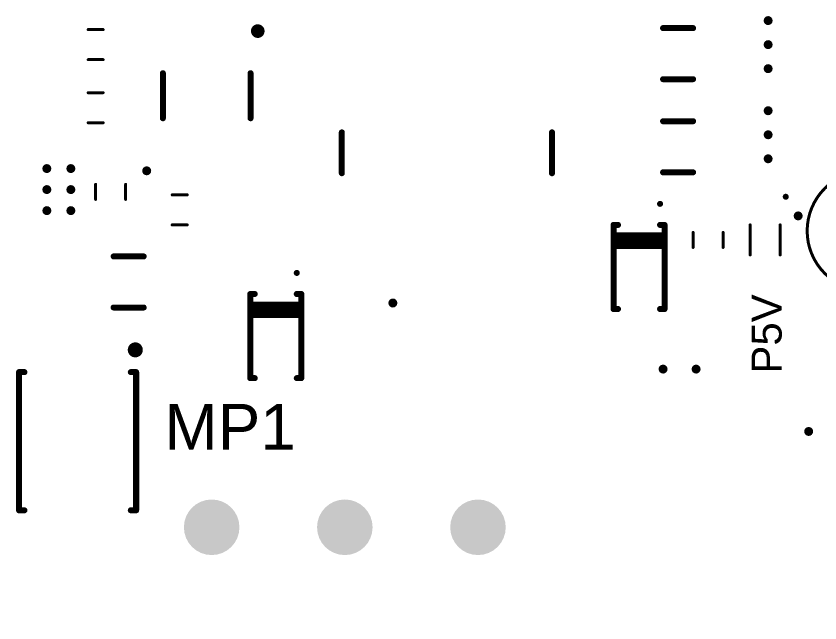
# Model space of a CAD drawing. Header units: inches. Extents: x 1 to 118, y 10 to 101.
# Drawn here: x 4.05 to 30.83, y 41.25 to 61.45 of the extents above; entities that cross this region are included whole.
import ezdxf

# ---------------------------------------------------------------- set-up
doc = ezdxf.new("R2010")
doc.units = ezdxf.units.IN
for name, color, linetype in [('Pad Holes', 156, 'Continuous'), ('Top Overlay', 2, 'Continuous'), ('Via Holes', 16, 'Continuous')]:
    doc.layers.add(name, color=color, linetype=linetype)
doc.styles.add('Arial', font='', dxfattribs={"height": 0.2})
doc.styles.get('Arial').set_extended_font_data('Arial')

# ---------------------------------------------------------------- blocks, each defined once
blk = doc.blocks.new('TP__200_9')
at = {"layer": 'Top Overlay'}
for points in [[(2, 0, 0.1, 0.1, 1), (-2, 0, 0.1, 0.1, 1)], [(-2.025, 0, 0.05, 0.05, 1), (-1.975, 0, 0.05, 0.05, 1)], [(1.975, 0, 0.05, 0.05, 1), (2.025, 0, 0.05, 0.05, 1)]]:
    blk.add_lwpolyline(points, format="xyseb", close=True, dxfattribs=at)
blk = doc.blocks.new('WURTH_74651195_12')
at = {"layer": 'Pad Holes'}
h = blk.add_hatch(color=7, dxfattribs=at)
edge = h.paths.add_edge_path()
edge.add_arc((-4.435, 4.435), 0.925, 0, 360)
h = blk.add_hatch(color=7, dxfattribs=at)
edge = h.paths.add_edge_path()
edge.add_arc((0, 4.435), 0.925, 0, 360)
h = blk.add_hatch(color=7, dxfattribs=at)
edge = h.paths.add_edge_path()
edge.add_arc((4.435, 4.435), 0.925, 0, 360)
h = blk.add_hatch(color=7, dxfattribs=at)
edge = h.paths.add_edge_path()
edge.add_arc((-4.435, 0), 0.925, 0, 360)
h = blk.add_hatch(color=7, dxfattribs=at)
edge = h.paths.add_edge_path()
edge.add_arc((0, 0), 0.925, 0, 360)
h = blk.add_hatch(color=7, dxfattribs=at)
edge = h.paths.add_edge_path()
edge.add_arc((4.435, 0), 0.925, 0, 360)
h = blk.add_hatch(color=7, dxfattribs=at)
edge = h.paths.add_edge_path()
edge.add_arc((-4.435, -4.435), 0.925, 0, 360)
h = blk.add_hatch(color=7, dxfattribs=at)
edge = h.paths.add_edge_path()
edge.add_arc((0, -4.435), 0.925, 0, 360)
h = blk.add_hatch(color=7, dxfattribs=at)
edge = h.paths.add_edge_path()
edge.add_arc((4.435, -4.435), 0.925, 0, 360)
blk = doc.blocks.new('SOT95P280X145_6N_30')
at = {"layer": 'Top Overlay'}
for points in [[(-2.1, 1.7, 0.254, 0.254, 1), (-2.3, 1.7, 0.254, 0.254, 1)], [(-2.364, 1.7, 0.127, 0.127, 1), (-2.237, 1.7, 0.127, 0.127, 1)], [(-2.164, 1.7, 0.127, 0.127, 1), (-2.037, 1.7, 0.127, 0.127, 1)], [(-0.85, 1.46, 0.1, 0.1, 1), (-0.75, 1.46, 0.1, 0.1, 1)], [(0.65, 1.46, 0.1, 0.1, 1), (0.75, 1.46, 0.1, 0.1, 1)], [(-0.85, -1.46, 0.1, 0.1, 1), (-0.75, -1.46, 0.1, 0.1, 1)], [(0.65, -1.46, 0.1, 0.1, 1), (0.75, -1.46, 0.1, 0.1, 1)]]:
    blk.add_lwpolyline(points, format="xyseb", close=True, dxfattribs=at)
for points in [[(0.7, 1.46, 0.2, 0.2, 0), (-0.8, 1.46, 0.2, 0.2, 0)], [(0.7, -1.46, 0.2, 0.2, 0), (-0.8, -1.46, 0.2, 0.2, 0)]]:
    blk.add_lwpolyline(points, format="xyseb", dxfattribs=at)
blk = doc.blocks.new('RESC1608X06M_193')
at = {"layer": 'Top Overlay'}
for points in [[(0.25, 0.5, 0.1, 0.1, 0), (-0.25, 0.5, 0.1, 0.1, 0)], [(0.25, -0.5, 0.1, 0.1, 0), (-0.25, -0.5, 0.1, 0.1, 0)]]:
    blk.add_lwpolyline(points, format="xyseb", dxfattribs=at)
for points in [[(-0.275, 0.5, 0.05, 0.05, 1), (-0.225, 0.5, 0.05, 0.05, 1)], [(0.225, 0.5, 0.05, 0.05, 1), (0.275, 0.5, 0.05, 0.05, 1)], [(-0.275, -0.5, 0.05, 0.05, 1), (-0.225, -0.5, 0.05, 0.05, 1)], [(0.225, -0.5, 0.05, 0.05, 1), (0.275, -0.5, 0.05, 0.05, 1)]]:
    blk.add_lwpolyline(points, format="xyseb", close=True, dxfattribs=at)
blk = doc.blocks.new('RESC1608X06M_195')
at = {"layer": 'Top Overlay'}
for points in [[(-0.25, 0.5, 0.1, 0.1, 0), (0.25, 0.5, 0.1, 0.1, 0)], [(-0.25, -0.5, 0.1, 0.1, 0), (0.25, -0.5, 0.1, 0.1, 0)]]:
    blk.add_lwpolyline(points, format="xyseb", dxfattribs=at)
for points in [[(-0.275, 0.5, 0.05, 0.05, 1), (-0.225, 0.5, 0.05, 0.05, 1)], [(0.225, 0.5, 0.05, 0.05, 1), (0.275, 0.5, 0.05, 0.05, 1)], [(-0.275, -0.5, 0.05, 0.05, 1), (-0.225, -0.5, 0.05, 0.05, 1)], [(0.225, -0.5, 0.05, 0.05, 1), (0.275, -0.5, 0.05, 0.05, 1)]]:
    blk.add_lwpolyline(points, format="xyseb", close=True, dxfattribs=at)
blk = doc.blocks.new('RESC1608X06M_196')
at = {"layer": 'Top Overlay'}
for points in [[(-0.25, 0.5, 0.1, 0.1, 0), (0.25, 0.5, 0.1, 0.1, 0)], [(-0.25, -0.5, 0.1, 0.1, 0), (0.25, -0.5, 0.1, 0.1, 0)]]:
    blk.add_lwpolyline(points, format="xyseb", dxfattribs=at)
for points in [[(-0.275, 0.5, 0.05, 0.05, 1), (-0.225, 0.5, 0.05, 0.05, 1)], [(0.225, 0.5, 0.05, 0.05, 1), (0.275, 0.5, 0.05, 0.05, 1)], [(-0.275, -0.5, 0.05, 0.05, 1), (-0.225, -0.5, 0.05, 0.05, 1)], [(0.225, -0.5, 0.05, 0.05, 1), (0.275, -0.5, 0.05, 0.05, 1)]]:
    blk.add_lwpolyline(points, format="xyseb", close=True, dxfattribs=at)
blk = doc.blocks.new('RESC1608X06M_197')
at = {"layer": 'Top Overlay'}
for points in [[(-0.25, 0.5, 0.1, 0.1, 0), (0.25, 0.5, 0.1, 0.1, 0)], [(-0.25, -0.5, 0.1, 0.1, 0), (0.25, -0.5, 0.1, 0.1, 0)]]:
    blk.add_lwpolyline(points, format="xyseb", dxfattribs=at)
for points in [[(-0.275, 0.5, 0.05, 0.05, 1), (-0.225, 0.5, 0.05, 0.05, 1)], [(0.225, 0.5, 0.05, 0.05, 1), (0.275, 0.5, 0.05, 0.05, 1)], [(-0.275, -0.5, 0.05, 0.05, 1), (-0.225, -0.5, 0.05, 0.05, 1)], [(0.225, -0.5, 0.05, 0.05, 1), (0.275, -0.5, 0.05, 0.05, 1)]]:
    blk.add_lwpolyline(points, format="xyseb", close=True, dxfattribs=at)
blk = doc.blocks.new('RESC1608X06M_198')
at = {"layer": 'Top Overlay'}
for points in [[(-0.25, 0.5, 0.1, 0.1, 0), (0.25, 0.5, 0.1, 0.1, 0)], [(-0.25, -0.5, 0.1, 0.1, 0), (0.25, -0.5, 0.1, 0.1, 0)]]:
    blk.add_lwpolyline(points, format="xyseb", dxfattribs=at)
for points in [[(-0.275, 0.5, 0.05, 0.05, 1), (-0.225, 0.5, 0.05, 0.05, 1)], [(0.225, 0.5, 0.05, 0.05, 1), (0.275, 0.5, 0.05, 0.05, 1)], [(-0.275, -0.5, 0.05, 0.05, 1), (-0.225, -0.5, 0.05, 0.05, 1)], [(0.225, -0.5, 0.05, 0.05, 1), (0.275, -0.5, 0.05, 0.05, 1)]]:
    blk.add_lwpolyline(points, format="xyseb", close=True, dxfattribs=at)
blk = doc.blocks.new('BOURNS_SDE0805A_204')
at = {"layer": 'Top Overlay'}
for points in [[(0.68, 3.5, 0.2, 0.2, 0), (-0.68, 3.5, 0.2, 0.2, 0)], [(0.68, -3.5, 0.2, 0.2, 0), (-0.68, -3.5, 0.2, 0.2, 0)]]:
    blk.add_lwpolyline(points, format="xyseb", dxfattribs=at)
for points in [[(-0.73, 3.5, 0.1, 0.1, 1), (-0.63, 3.5, 0.1, 0.1, 1)], [(0.63, 3.5, 0.1, 0.1, 1), (0.73, 3.5, 0.1, 0.1, 1)], [(-0.73, -3.5, 0.1, 0.1, 1), (-0.63, -3.5, 0.1, 0.1, 1)], [(0.63, -3.5, 0.1, 0.1, 1), (0.73, -3.5, 0.1, 0.1, 1)]]:
    blk.add_lwpolyline(points, format="xyseb", close=True, dxfattribs=at)
blk = doc.blocks.new('LED0603_226')
at = {"layer": 'Top Overlay'}
for points in [[(-1.387, 0.687, 0.1, 0.1, 1), (-1.487, 0.687, 0.1, 0.1, 1)], [(-1.512, 0.687, 0.05, 0.05, 1), (-1.462, 0.687, 0.05, 0.05, 1)], [(-1.412, 0.687, 0.05, 0.05, 1), (-1.362, 0.687, 0.05, 0.05, 1)], [(-0.525, 0.5, 0.05, 0.05, 1), (-0.475, 0.5, 0.05, 0.05, 1)], [(0.475, 0.5, 0.05, 0.05, 1), (0.525, 0.5, 0.05, 0.05, 1)], [(-0.525, -0.5, 0.05, 0.05, 1), (-0.475, -0.5, 0.05, 0.05, 1)], [(0.475, -0.5, 0.05, 0.05, 1), (0.525, -0.5, 0.05, 0.05, 1)]]:
    blk.add_lwpolyline(points, format="xyseb", close=True, dxfattribs=at)
for points in [[(0.5, 0.5, 0.1, 0.1, 0), (-0.5, 0.5, 0.1, 0.1, 0)], [(0.5, -0.5, 0.1, 0.1, 0), (-0.5, -0.5, 0.1, 0.1, 0)]]:
    blk.add_lwpolyline(points, format="xyseb", dxfattribs=at)
blk = doc.blocks.new('ONSC_SMB_2_238')
at = {"layer": 'Top Overlay'}
for points in [[(-2.915, 1.921, 0.25, 0.25, 1), (-3.165, 1.921, 0.25, 0.25, 1)], [(-3.227, 1.921, 0.125, 0.125, 1), (-3.102, 1.921, 0.125, 0.125, 1)], [(-2.977, 1.921, 0.125, 0.125, 1), (-2.852, 1.921, 0.125, 0.125, 1)], [(-2.35, 1.95, 0.1, 0.1, 1), (-2.25, 1.95, 0.1, 0.1, 1)], [(-2.35, 1.95, 0.1, 0.1, 1), (-2.25, 1.95, 0.1, 0.1, 1)], [(2.25, 1.95, 0.1, 0.1, 1), (2.35, 1.95, 0.1, 0.1, 1)], [(2.25, 1.95, 0.1, 0.1, 1), (2.35, 1.95, 0.1, 0.1, 1)], [(-2.35, 1.772, 0.1, 0.1, 1), (-2.25, 1.772, 0.1, 0.1, 1)], [(2.25, 1.772, 0.1, 0.1, 1), (2.35, 1.772, 0.1, 0.1, 1)], [(-2.35, -1.772, 0.1, 0.1, 1), (-2.25, -1.772, 0.1, 0.1, 1)], [(-2.35, -1.95, 0.1, 0.1, 1), (-2.25, -1.95, 0.1, 0.1, 1)], [(-2.35, -1.95, 0.1, 0.1, 1), (-2.25, -1.95, 0.1, 0.1, 1)], [(2.25, -1.772, 0.1, 0.1, 1), (2.35, -1.772, 0.1, 0.1, 1)], [(2.25, -1.95, 0.1, 0.1, 1), (2.35, -1.95, 0.1, 0.1, 1)], [(2.25, -1.95, 0.1, 0.1, 1), (2.35, -1.95, 0.1, 0.1, 1)]]:
    blk.add_lwpolyline(points, format="xyseb", close=True, dxfattribs=at)
for points in [[(2.3, 1.95, 0.2, 0.2, 0), (-2.3, 1.95, 0.2, 0.2, 0)], [(-2.3, 1.772, 0.2, 0.2, 0), (-2.3, 1.95, 0.2, 0.2, 0)], [(2.3, 1.772, 0.2, 0.2, 0), (2.3, 1.95, 0.2, 0.2, 0)], [(-2.3, -1.95, 0.2, 0.2, 0), (-2.3, -1.772, 0.2, 0.2, 0)], [(2.3, -1.95, 0.2, 0.2, 0), (-2.3, -1.95, 0.2, 0.2, 0)], [(2.3, -1.95, 0.2, 0.2, 0), (2.3, -1.772, 0.2, 0.2, 0)]]:
    blk.add_lwpolyline(points, format="xyseb", dxfattribs=at)
blk = doc.blocks.new('SODFL360X130_2M__AC_239')
at = {"layer": 'Top Overlay'}
for points in [[(-1.4, 0.7, 0.2, 0.2, 0), (-1.4, 0.85, 0.2, 0.2, 0)], [(1.4, 0.85, 0.2, 0.2, 0), (-1.4, 0.85, 0.2, 0.2, 0)], [(-1, -0.75, 0.3, 0.3, 0), (-1, 0.75, 0.3, 0.3, 0)], [(-0.75, -0.75, 0.3, 0.3, 0), (-0.75, 0.75, 0.3, 0.3, 0)], [(1.4, 0.7, 0.2, 0.2, 0), (1.4, 0.85, 0.2, 0.2, 0)], [(-1.4, -0.85, 0.2, 0.2, 0), (-1.4, -0.7, 0.2, 0.2, 0)], [(1.4, -0.85, 0.2, 0.2, 0), (-1.4, -0.85, 0.2, 0.2, 0)], [(1.4, -0.85, 0.2, 0.2, 0), (1.4, -0.7, 0.2, 0.2, 0)]]:
    blk.add_lwpolyline(points, format="xyseb", dxfattribs=at)
for points in [[(-1.45, 0.85, 0.1, 0.1, 1), (-1.35, 0.85, 0.1, 0.1, 1)], [(-1.45, 0.85, 0.1, 0.1, 1), (-1.35, 0.85, 0.1, 0.1, 1)], [(-1.075, 0.75, 0.15, 0.15, 1), (-0.925, 0.75, 0.15, 0.15, 1)], [(-0.825, 0.75, 0.15, 0.15, 1), (-0.675, 0.75, 0.15, 0.15, 1)], [(1.35, 0.85, 0.1, 0.1, 1), (1.45, 0.85, 0.1, 0.1, 1)], [(1.35, 0.85, 0.1, 0.1, 1), (1.45, 0.85, 0.1, 0.1, 1)], [(-2.05, 0.7, 0.1, 0.1, 1), (-2.15, 0.7, 0.1, 0.1, 1)], [(-2.175, 0.7, 0.05, 0.05, 1), (-2.125, 0.7, 0.05, 0.05, 1)], [(-2.075, 0.7, 0.05, 0.05, 1), (-2.025, 0.7, 0.05, 0.05, 1)], [(-1.45, 0.7, 0.1, 0.1, 1), (-1.35, 0.7, 0.1, 0.1, 1)], [(1.35, 0.7, 0.1, 0.1, 1), (1.45, 0.7, 0.1, 0.1, 1)], [(-1.45, -0.7, 0.1, 0.1, 1), (-1.35, -0.7, 0.1, 0.1, 1)], [(-1.45, -0.85, 0.1, 0.1, 1), (-1.35, -0.85, 0.1, 0.1, 1)], [(-1.45, -0.85, 0.1, 0.1, 1), (-1.35, -0.85, 0.1, 0.1, 1)], [(-1.075, -0.75, 0.15, 0.15, 1), (-0.925, -0.75, 0.15, 0.15, 1)], [(-0.825, -0.75, 0.15, 0.15, 1), (-0.675, -0.75, 0.15, 0.15, 1)], [(1.35, -0.7, 0.1, 0.1, 1), (1.45, -0.7, 0.1, 0.1, 1)], [(1.35, -0.85, 0.1, 0.1, 1), (1.45, -0.85, 0.1, 0.1, 1)], [(1.35, -0.85, 0.1, 0.1, 1), (1.45, -0.85, 0.1, 0.1, 1)]]:
    blk.add_lwpolyline(points, format="xyseb", close=True, dxfattribs=at)
blk = doc.blocks.new('SODFL360X130_2M__AC_240')
at = {"layer": 'Top Overlay'}
for points in [[(-1.4, 0.7, 0.2, 0.2, 0), (-1.4, 0.85, 0.2, 0.2, 0)], [(1.4, 0.85, 0.2, 0.2, 0), (-1.4, 0.85, 0.2, 0.2, 0)], [(-1, -0.75, 0.3, 0.3, 0), (-1, 0.75, 0.3, 0.3, 0)], [(-0.75, -0.75, 0.3, 0.3, 0), (-0.75, 0.75, 0.3, 0.3, 0)], [(1.4, 0.7, 0.2, 0.2, 0), (1.4, 0.85, 0.2, 0.2, 0)], [(-1.4, -0.85, 0.2, 0.2, 0), (-1.4, -0.7, 0.2, 0.2, 0)], [(1.4, -0.85, 0.2, 0.2, 0), (-1.4, -0.85, 0.2, 0.2, 0)], [(1.4, -0.85, 0.2, 0.2, 0), (1.4, -0.7, 0.2, 0.2, 0)]]:
    blk.add_lwpolyline(points, format="xyseb", dxfattribs=at)
for points in [[(-1.45, 0.85, 0.1, 0.1, 1), (-1.35, 0.85, 0.1, 0.1, 1)], [(-1.45, 0.85, 0.1, 0.1, 1), (-1.35, 0.85, 0.1, 0.1, 1)], [(-1.075, 0.75, 0.15, 0.15, 1), (-0.925, 0.75, 0.15, 0.15, 1)], [(-0.825, 0.75, 0.15, 0.15, 1), (-0.675, 0.75, 0.15, 0.15, 1)], [(1.35, 0.85, 0.1, 0.1, 1), (1.45, 0.85, 0.1, 0.1, 1)], [(1.35, 0.85, 0.1, 0.1, 1), (1.45, 0.85, 0.1, 0.1, 1)], [(-2.05, 0.7, 0.1, 0.1, 1), (-2.15, 0.7, 0.1, 0.1, 1)], [(-2.175, 0.7, 0.05, 0.05, 1), (-2.125, 0.7, 0.05, 0.05, 1)], [(-2.075, 0.7, 0.05, 0.05, 1), (-2.025, 0.7, 0.05, 0.05, 1)], [(-1.45, 0.7, 0.1, 0.1, 1), (-1.35, 0.7, 0.1, 0.1, 1)], [(1.35, 0.7, 0.1, 0.1, 1), (1.45, 0.7, 0.1, 0.1, 1)], [(-1.45, -0.7, 0.1, 0.1, 1), (-1.35, -0.7, 0.1, 0.1, 1)], [(-1.45, -0.85, 0.1, 0.1, 1), (-1.35, -0.85, 0.1, 0.1, 1)], [(-1.45, -0.85, 0.1, 0.1, 1), (-1.35, -0.85, 0.1, 0.1, 1)], [(-1.075, -0.75, 0.15, 0.15, 1), (-0.925, -0.75, 0.15, 0.15, 1)], [(-0.825, -0.75, 0.15, 0.15, 1), (-0.675, -0.75, 0.15, 0.15, 1)], [(1.35, -0.7, 0.1, 0.1, 1), (1.45, -0.7, 0.1, 0.1, 1)], [(1.35, -0.85, 0.1, 0.1, 1), (1.45, -0.85, 0.1, 0.1, 1)], [(1.35, -0.85, 0.1, 0.1, 1), (1.45, -0.85, 0.1, 0.1, 1)]]:
    blk.add_lwpolyline(points, format="xyseb", close=True, dxfattribs=at)
blk = doc.blocks.new('CAPC3216X16M_308')
at = {"layer": 'Top Overlay'}
for points in [[(-0.5, 0.85, 0.2, 0.2, 0), (0.5, 0.85, 0.2, 0.2, 0)], [(-0.5, -0.85, 0.2, 0.2, 0), (0.5, -0.85, 0.2, 0.2, 0)]]:
    blk.add_lwpolyline(points, format="xyseb", dxfattribs=at)
for points in [[(-0.55, 0.85, 0.1, 0.1, 1), (-0.45, 0.85, 0.1, 0.1, 1)], [(0.45, 0.85, 0.1, 0.1, 1), (0.55, 0.85, 0.1, 0.1, 1)], [(-0.55, -0.85, 0.1, 0.1, 1), (-0.45, -0.85, 0.1, 0.1, 1)], [(0.45, -0.85, 0.1, 0.1, 1), (0.55, -0.85, 0.1, 0.1, 1)]]:
    blk.add_lwpolyline(points, format="xyseb", close=True, dxfattribs=at)
blk = doc.blocks.new('CAPC3216X16M_309')
at = {"layer": 'Top Overlay'}
for points in [[(-0.5, 0.85, 0.2, 0.2, 0), (0.5, 0.85, 0.2, 0.2, 0)], [(-0.5, -0.85, 0.2, 0.2, 0), (0.5, -0.85, 0.2, 0.2, 0)]]:
    blk.add_lwpolyline(points, format="xyseb", dxfattribs=at)
for points in [[(-0.55, 0.85, 0.1, 0.1, 1), (-0.45, 0.85, 0.1, 0.1, 1)], [(0.45, 0.85, 0.1, 0.1, 1), (0.55, 0.85, 0.1, 0.1, 1)], [(-0.55, -0.85, 0.1, 0.1, 1), (-0.45, -0.85, 0.1, 0.1, 1)], [(0.45, -0.85, 0.1, 0.1, 1), (0.55, -0.85, 0.1, 0.1, 1)]]:
    blk.add_lwpolyline(points, format="xyseb", close=True, dxfattribs=at)
blk = doc.blocks.new('CAPC3216X16M_313')
at = {"layer": 'Top Overlay'}
for points in [[(0.5, 0.85, 0.2, 0.2, 0), (-0.5, 0.85, 0.2, 0.2, 0)], [(0.5, -0.85, 0.2, 0.2, 0), (-0.5, -0.85, 0.2, 0.2, 0)]]:
    blk.add_lwpolyline(points, format="xyseb", dxfattribs=at)
for points in [[(-0.55, 0.85, 0.1, 0.1, 1), (-0.45, 0.85, 0.1, 0.1, 1)], [(0.45, 0.85, 0.1, 0.1, 1), (0.55, 0.85, 0.1, 0.1, 1)], [(-0.55, -0.85, 0.1, 0.1, 1), (-0.45, -0.85, 0.1, 0.1, 1)], [(0.45, -0.85, 0.1, 0.1, 1), (0.55, -0.85, 0.1, 0.1, 1)]]:
    blk.add_lwpolyline(points, format="xyseb", close=True, dxfattribs=at)

msp = doc.modelspace()

# ---------------------------------------------------------------- hatches: boundary and pattern name
at = {"layer": 'Via Holes'}
h = msp.add_hatch(color=7, dxfattribs=at)
edge = h.paths.add_edge_path()
edge.add_arc((29.1, 61.3), 0.15, 0, 360)
h = msp.add_hatch(color=7, dxfattribs=at)
edge = h.paths.add_edge_path()
edge.add_arc((29.1, 60.5), 0.15, 0, 360)
h = msp.add_hatch(color=7, dxfattribs=at)
edge = h.paths.add_edge_path()
edge.add_arc((29.1, 59.7), 0.15, 0, 360)
h = msp.add_hatch(color=7, dxfattribs=at)
edge = h.paths.add_edge_path()
edge.add_arc((29.1, 58.3), 0.15, 0, 360)
h = msp.add_hatch(color=7, dxfattribs=at)
edge = h.paths.add_edge_path()
edge.add_arc((29.1, 57.5), 0.15, 0, 360)
h = msp.add_hatch(color=7, dxfattribs=at)
edge = h.paths.add_edge_path()
edge.add_arc((29.1, 56.7), 0.15, 0, 360)
h = msp.add_hatch(color=7, dxfattribs=at)
edge = h.paths.add_edge_path()
edge.add_arc((5.075, 56.375), 0.15, 0, 360)
h = msp.add_hatch(color=7, dxfattribs=at)
edge = h.paths.add_edge_path()
edge.add_arc((5.875, 56.375), 0.15, 0, 360)
h = msp.add_hatch(color=7, dxfattribs=at)
edge = h.paths.add_edge_path()
edge.add_arc((8.4, 56.3), 0.15, 0, 360)
h = msp.add_hatch(color=7, dxfattribs=at)
edge = h.paths.add_edge_path()
edge.add_arc((5.075, 55.675), 0.15, 0, 360)
h = msp.add_hatch(color=7, dxfattribs=at)
edge = h.paths.add_edge_path()
edge.add_arc((5.875, 55.675), 0.15, 0, 360)
h = msp.add_hatch(color=7, dxfattribs=at)
edge = h.paths.add_edge_path()
edge.add_arc((5.075, 54.975), 0.15, 0, 360)
h = msp.add_hatch(color=7, dxfattribs=at)
edge = h.paths.add_edge_path()
edge.add_arc((5.875, 54.975), 0.15, 0, 360)
h = msp.add_hatch(color=7, dxfattribs=at)
edge = h.paths.add_edge_path()
edge.add_arc((30.1, 54.8), 0.15, 0, 360)
h = msp.add_hatch(color=7, dxfattribs=at)
edge = h.paths.add_edge_path()
edge.add_arc((16.6, 51.9), 0.15, 0, 360)
h = msp.add_hatch(color=7, dxfattribs=at)
edge = h.paths.add_edge_path()
edge.add_arc((25.6, 49.7), 0.15, 0, 360)
h = msp.add_hatch(color=7, dxfattribs=at)
edge = h.paths.add_edge_path()
edge.add_arc((26.7, 49.7), 0.15, 0, 360)
h = msp.add_hatch(color=7, dxfattribs=at)
edge = h.paths.add_edge_path()
edge.add_arc((30.45, 47.625), 0.15, 0, 360)

# ---------------------------------------------------------------- block references
for name, p in [('RESC1608X06M_195', (6.7, 60.5)), ('CAPC3216X16M_309', (26.1, 60.2)), ('RESC1608X06M_196', (6.7, 58.4)), ('CAPC3216X16M_308', (26.1, 57.1)), ('TP__200_9', (32.4, 54.3)), ('WURTH_74651195_12', (15, 40))]:
    msp.add_blockref(name, p)
for name, p, rotation in [('SOT95P280X145_6N_30', (10.4, 58.75), 270), ('BOURNS_SDE0805A_204', (18.4, 56.9), 270), ('RESC1608X06M_197', (7.2, 55.6), 90), ('RESC1608X06M_193', (9.5, 55), 180), ('LED0603_226', (29, 54), 270), ('SODFL360X130_2M__AC_239', (24.8, 53.1), 270), ('RESC1608X06M_198', (27.1, 54), 90), ('CAPC3216X16M_313', (7.8, 52.6), 180), ('SODFL360X130_2M__AC_240', (12.7, 50.8), 270), ('ONSC_SMB_2_238', (6.1, 47.3), 270)]:
    msp.add_blockref(name, p, dxfattribs=dict(rotation=rotation))

# ---------------------------------------------------------------- texts
at = {"layer": 'Top Overlay', "style": 'Arial'}
msp.add_text('P5V', height=1, rotation=90, dxfattribs=at).set_placement((29.55, 49.55))
msp.add_text('MP1', height=1.524, dxfattribs=at).set_placement((8.992, 47.015))

doc.saveas('drawing.dxf')
